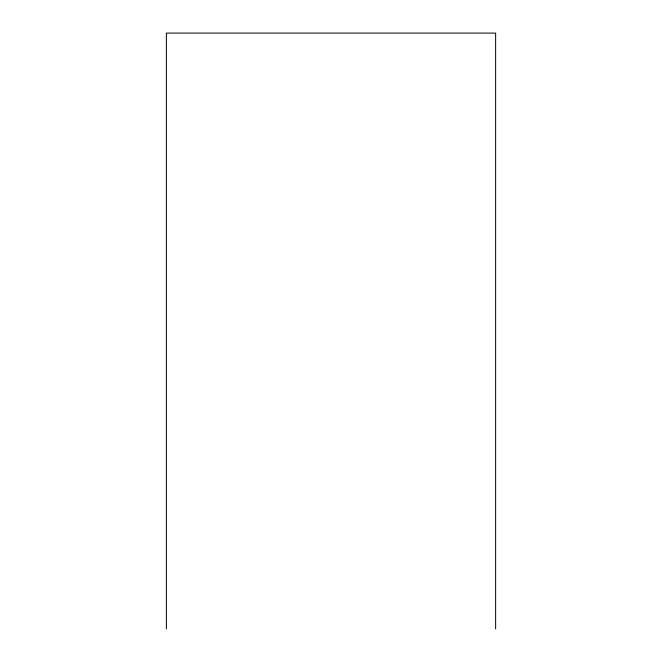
<?xml version="1.0" encoding="UTF-8"?>
<svg xmlns="http://www.w3.org/2000/svg" width="662" height="662" viewBox="0 0 662 662"><rect width="100%" height="100%" fill="white"/><g stroke="black" fill="none" stroke-linecap="round" stroke-linejoin="round"><path stroke-width="0.99" d="M495.631 628.9L495.631 33.1L166.369 33.1L166.369 628.9"/></g></svg>
